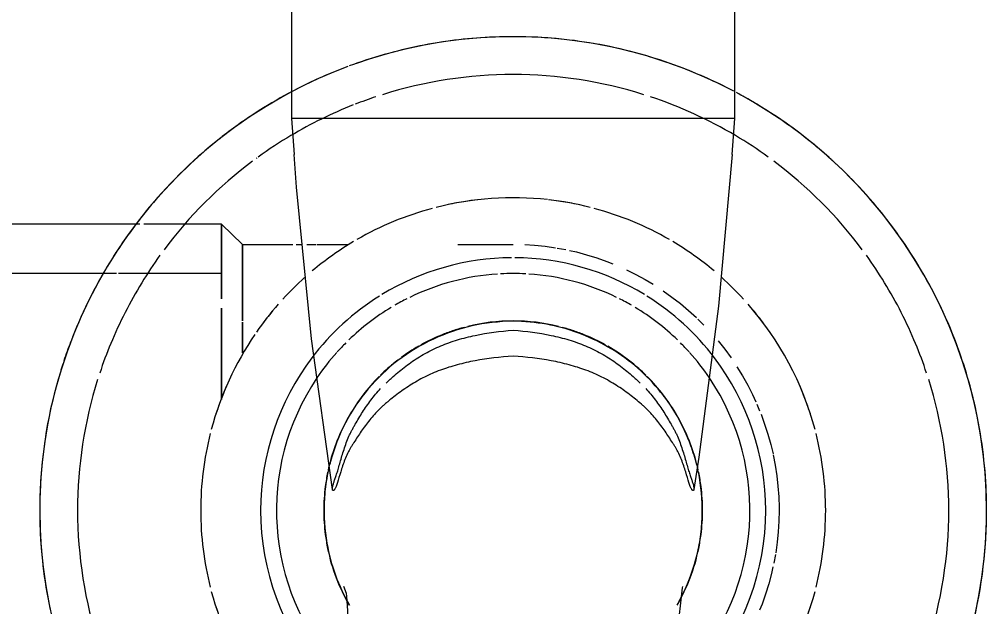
# Model space of a CAD drawing. Header units: metres. Extents: x -24.8 to 3.4, y -2.1 to 25.8.
# Drawn here: x -7.8987 to -7.8476, y 0.2949 to 0.3259 of the extents above; entities that cross this region are included whole.
import ezdxf

# ---------------------------------------------------------------- set-up
doc = ezdxf.new("R2010")
doc.units = ezdxf.units.M
for name, color, linetype, lineweight in [('A-ANNO-DIMS', 7, 'Continuous', 5), ('A-ANNO-DIMS-25', 7, 'Continuous', 5), ('P-PIPE', 7, 'Continuous', 5), ('P-SANR-FIXT', 7, 'Continuous', 5)]:
    doc.layers.add(name, color=color, linetype=linetype, lineweight=lineweight)
doc.styles.add('Century Gothic_4', font='GOTHIC.TTF', dxfattribs={"height": 0.025})
doc.dimstyles.new('Setores_1_mm_1', dxfattribs={"dimscale": 0.3048, "dimtxt": 0.02610420674293815, "dimasz": 0.2604166666666666, "dimexe": 0.1968503937007874, "dimexo": 0.1230314960629921, "dimgap": 0.1435367454068242, "dimtad": 1, "dimrnd": 0.01, "dimzin": 0, "dimdsep": 46, "dimtxsty": 'Century Gothic_4', "dimblk1": 'OBLIQUE', "dimblk2": 'OBLIQUE', "dimsah": 1, "dimcen": 0.09, "dimazin": 0, "dimtfac": 1, "dimtdec": 4, "dimtix": 1, "dimtmove": 0, "dimatfit": 3, "dimfxl": 1, "dimtvp": 1, "dimtolj": 1, "dimtzin": 0, "dimarcsym": 2})

# ---------------------------------------------------------------- blocks, each defined once
blk = doc.blocks.new('Joelho 45_90 - Agua Fria_Soldavel - MEP - Tigre - Standard-V52-AA')
at = {"layer": 'P-PIPE'}
for p, q in [((33.40249645895919, 0.3165000000000009), (33.39849645895919, 0.3165000000000009)), ((33.39849645895919, 0.3165000000000003), (33.39849645895919, 0.3000000000000009)), ((33.4038964589592, 0.3151000000000013), (33.4024964589592, 0.3165000000000009)), ((33.40249645895919, 0.3165000000000003), (33.40249645895919, 0.3000000000000009)), ((33.41229187287885, 0.3151000000000013), (33.4038964589592, 0.3151000000000013)), ((33.40389645895919, 0.3151000000000003), (33.40389645895919, 0.3000000000000003)), ((33.39849645895919, 0.3000000000000008), (33.39849645895919, 0.2835000000000009)), ((33.40249645895919, 0.3000000000000008), (33.40249645895919, 0.2835000000000009)), ((33.40389645895919, 0.3000000000000002), (33.40389645895919, 0.2849000000000009)), ((33.4024964589592, 0.2835000000000019), (33.4038964589592, 0.2849000000000016)), ((33.4038964589592, 0.2849000000000016), (33.41027749141438, 0.2849000000000016)), ((33.39849645895919, 0.2835000000000019), (33.40249645895919, 0.2835000000000019))]:
    blk.add_line(p, q, dxfattribs=at)
at = {"layer": 'P-PIPE', "color": 253, "true_color": 0xa6a6a6}
for p, q in [((33.4165964589592, 0.3151000000000013), (33.41249530549648, 0.3151000000000013)), ((33.4176964589592, 0.3140400000000019), (33.4165964589592, 0.3151000000000013)), ((33.41659645895918, 0.3151000000000004), (33.41659645895918, 0.3111630944115081)), ((33.41659645895918, 0.311163094411508), (33.41659645895918, 0.3151000000000004)), ((33.41769645895918, 0.3100080182862164), (33.41769645895918, 0.3140399999999998)), ((33.41769645895918, 0.3140400000000004), (33.41769645895918, 0.3100080182862168)), ((33.42053743038957, 0.3140400000000019), (33.4208686680124, 0.3140400000000019)), ((33.41659645895918, 0.3106773123959172), (33.41659645895918, 0.3058459505238715)), ((33.41659645895918, 0.3058459505238714), (33.41659645895918, 0.3106773123959172)), ((33.41769645895918, 0.3083207589948943), (33.41769645895918, 0.309927779207859)), ((33.41769645895918, 0.3099277792078595), (33.41769645895918, 0.3083207589948946)), ((33.44486837460636, 0.3056067269928647), (33.44501146515746, 0.3052594081115417)), ((33.44584019287917, 0.2976700955947283), (33.44575659371208, 0.297210682595639)), ((33.41659645895918, 0.2941540494761463), (33.41659645895918, 0.2893226876040837)), ((33.41659645895918, 0.2893226876040835), (33.41659645895918, 0.2941540494761463)), ((33.41769645895918, 0.2900722207921411), (33.41769645895918, 0.2916792410051038)), ((33.41769645895918, 0.291679241005106), (33.41769645895918, 0.2900722207921431)), ((33.41769645895918, 0.2895611332482277), (33.41769645895918, 0.2899919817138033)), ((33.41769645895918, 0.2899919817138058), (33.41769645895918, 0.2895611332482297)), ((33.41659645895918, 0.289096226991282), (33.41659645895918, 0.2877545298028175)), ((33.41659645895918, 0.2877545298028172), (33.41659645895918, 0.2890962269912818)), ((33.41171480421773, 0.2849000000000016), (33.41233786012734, 0.2849000000000016))]:
    blk.add_line(p, q, dxfattribs=at)
at = {"layer": 'P-PIPE', "color": 254, "true_color": 0xdfdfdf}
for p, q in [((33.42109560651711, 0.3140400000000019), (33.42158913169745, 0.3140400000000019)), ((33.42164834473367, 0.3140400000000019), (33.42219476077601, 0.3140400000000019)), ((33.43432636336448, 0.3138437339199677), (33.43478577636355, 0.3137601347528941)), ((33.43497443309803, 0.3137179474430641), (33.43533380383423, 0.3136375851669241)), ((33.43797664904872, 0.3127027133516092), (33.4384798385838, 0.3124534087158236)), ((33.44125421975367, 0.3105553524371401), (33.44166891604854, 0.3101766975908047)), ((33.44174673229557, 0.3100997169706829), (33.44206813847543, 0.3097817621992348)), ((33.44291357993046, 0.2911717459427833), (33.44255181139633, 0.2907422392055206)), ((33.41769645895918, 0.2881796621759977), (33.41769645895918, 0.2895611332482277)), ((33.41769645895918, 0.2895611332482297), (33.41769645895918, 0.2881796621759981)), ((33.41659645895918, 0.2876178168882043), (33.41659645895918, 0.2849000000000008)), ((33.41659645895918, 0.2869230164028554), (33.41659645895918, 0.287617816888204)), ((33.41659645895918, 0.2849000000000004), (33.41659645895918, 0.2869230164028554)), ((33.41667766712655, 0.2849782551430873), (33.41769548120808, 0.2859590578034668)), ((33.41281064076404, 0.2849000000000016), (33.41632092354955, 0.2849000000000016))]:
    blk.add_line(p, q, dxfattribs=at)
at = {"layer": 'P-PIPE', "color": 7, "true_color": 0xf3f3f3}
for p, q in [((33.43197801401805, 0.3140400000000019), (33.43199562555849, 0.3140400000000019)), ((33.44248324425769, 0.2906671456510027), (33.44217315655, 0.2903275429106498)), ((33.44209617592989, 0.2902497266636411), (33.44177822115843, 0.2899283204837717)), ((33.44174717753641, 0.2898993541456885), (33.44144756814988, 0.2896197931209504)), ((33.41769645895918, 0.2859600000000001), (33.41769645895918, 0.2881645454463929)), ((33.41769645895918, 0.2881645454463934), (33.41769645895918, 0.2859600000000003)), ((33.41892077521374, 0.2859600000000009), (33.41842253409374, 0.2859600000000009)), ((33.41946459408683, 0.2859600000000009), (33.41905638861263, 0.2859600000000009)), ((33.42012698910267, 0.2859600000000009), (33.41973754483029, 0.2859600000000009)), ((33.42068857188145, 0.2859600000000009), (33.42035749381651, 0.2859600000000009))]:
    blk.add_line(p, q, dxfattribs=at)
at = {"layer": 'P-PIPE', "color": 7, "true_color": 0xfafafa}
for p, q in [((33.44050217395847, 0.2888297532546922), (33.44004867956366, 0.288498550381054)), ((33.43760318595206, 0.2871280843528456), (33.43725586707073, 0.2869849938017429)), ((33.43806891135162, 0.2873421248521644), (33.43771785029961, 0.2871807823895586)), ((33.43602194050243, 0.28654945732154), (33.43548084230039, 0.2863992399943412)), ((33.43432623830001, 0.2861556916078781), (33.43401847304698, 0.2861089267291881)), ((33.43545559494349, 0.2863933072819701), (33.4349752119244, 0.2862804251973227)), ((33.42881574883734, 0.2859600000000009), (33.42844728088591, 0.2859600000000009)), ((33.42916642829694, 0.2859600000000009), (33.42886435600096, 0.2859600000000009)), ((33.43256191639626, 0.2859735682612938), (33.43214803644269, 0.2859608182479726))]:
    blk.add_line(p, q, dxfattribs=at)
at = {"layer": 'P-PIPE', "color": 7, "true_color": 0xfdfdfd}
blk.add_line((33.43198502048444, 0.2859600000000009), (33.43195072335933, 0.2859600000000009), dxfattribs=at)
at = {"layer": 'P-PIPE', "color": 253, "true_color": 0xa6a6a6, "flags": 128}
for points in [[(33.4176964589592, 0.3140400000000019), (33.41826830643807, 0.3140400000000019), (33.41883923908296, 0.3140400000000019), (33.41940834352343, 0.3140400000000019), (33.41997470931378, 0.3140400000000019), (33.42035749381652, 0.3140400000000019)], [(33.44281763281894, 0.3089456020645509), (33.4431667057045, 0.3085057149992758), (33.44349790857814, 0.3080522206044577)], [(33.4438107115859, 0.3075858443743896), (33.44410461430969, 0.307107332411549), (33.44437914656786, 0.306617450233002), (33.44463386916735, 0.3061169815457256), (33.44481567656964, 0.3057213913404069)], [(33.44508228772618, 0.3050875028728532), (33.44527526631147, 0.3045601398335225), (33.44544700163765, 0.3040254815432346), (33.44559721896486, 0.3034843833412013), (33.44571603376188, 0.3029787529651964)], [(33.44572567797739, 0.3029377108691164), (33.44583217316823, 0.3023863386863209), (33.44591653416781, 0.3018311488706862), (33.4459786260165, 0.3012730296074803), (33.44601834938062, 0.3007128737684684), (33.44603564071123, 0.3001515774835013), (33.4460364589592, 0.3000000000000025)], [(33.4460364589592, 0.3000000000000025), (33.44602522845672, 0.2994385497480208), (33.44599155491569, 0.2988779976966738), (33.44593549220659, 0.298319240609666), (33.44585713001779, 0.2977631723791377)], [(33.44571440640226, 0.2970220258611714), (33.44563404412612, 0.2966626551249633), (33.44548967731308, 0.2961199666941629), (33.44532372422907, 0.2955834854889506), (33.44513645036363, 0.2950540697648206), (33.44501126161597, 0.2947406377158679)], [(33.44469917231081, 0.294019809910475), (33.44444986767502, 0.2935166203754003), (33.44418064024187, 0.2930238028646745), (33.44389192071782, 0.292542145781191), (33.4436241203072, 0.2921333953123119)], [(33.44358417099253, 0.2920724196735363), (33.44325788339989, 0.2916153760032738), (33.44297645730596, 0.2912527625353373)]]:
    blk.add_lwpolyline(points, dxfattribs=at)
at = {"layer": 'P-PIPE', "color": 254, "true_color": 0xdfdfdf, "flags": 128}
for points in [[(33.42220678325049, 0.3140400000000019), (33.42273398049503, 0.3140400000000019), (33.42326514125421, 0.3140400000000019)], [(33.42907356212572, 0.3140400000000019), (33.4294108983859, 0.3140400000000019), (33.42970928232265, 0.3140400000000019)], [(33.42972949404194, 0.3140400000000019), (33.43002883940877, 0.3140400000000019), (33.43030845559765, 0.3140400000000019), (33.43056789528232, 0.3140400000000019), (33.43080674341463, 0.3140400000000019), (33.43102461788853, 0.3140400000000019), (33.43122117015132, 0.3140400000000019), (33.43139608576134, 0.3140400000000019), (33.43154908489088, 0.3140400000000019), (33.43167992277402, 0.3140400000000019), (33.43178839009803, 0.3140400000000019), (33.43187431333834, 0.3140400000000019), (33.43193755503609, 0.3140400000000019), (33.43197801401805, 0.3140400000000019)], [(33.43261626622532, 0.3140252638689096), (33.43311846126252, 0.313995095956491), (33.43367721834953, 0.3139390332473894), (33.43423328658006, 0.3138606710585956)], [(33.43533380383423, 0.3136375851669241), (33.43587649226504, 0.3134932183538854), (33.43641297347025, 0.3133272652698777), (33.43694238919438, 0.3131399914044389), (33.43725582124334, 0.3130148026567718)], [(33.4384798385838, 0.3124534087158236), (33.43897265609452, 0.3121841812826761), (33.43938609253674, 0.3119363552319113)], [(33.43992403928566, 0.3115877120333331), (33.44038108295592, 0.311261424440698), (33.44082471301642, 0.3109171209712651), (33.44125421975367, 0.3105553524371401)]]:
    blk.add_lwpolyline(points, dxfattribs=at)
at = {"layer": 'P-PIPE', "color": 7, "true_color": 0xfafafa, "flags": 128}
for points in [[(33.43910379137075, 0.2878918446495049), (33.43861390919219, 0.2876173123913366), (33.43811344050492, 0.2873625897918425)], [(33.43708396183205, 0.2869141712330217), (33.43655659879272, 0.2867211926477292), (33.4362210265928, 0.286613404921887)], [(33.43385074264936, 0.2860834401233389), (33.43382760782988, 0.286079924791391), (33.43326948856668, 0.2860178329426926), (33.43270933272766, 0.2859781095785843)], [(33.42335010278751, 0.2859600000000009), (33.42287817484821, 0.2859600000000009), (33.42234104582667, 0.2859600000000009)], [(33.43195072335933, 0.2859600000000009), (33.4318936224519, 0.2859600000000009), (33.43181380911147, 0.2859600000000009), (33.43171141102233, 0.2859600000000009), (33.43158659199958, 0.2859600000000009), (33.43143955172704, 0.2859600000000009), (33.43127052543777, 0.2859600000000009), (33.43107978353779, 0.2859600000000009), (33.43086763117343, 0.2859600000000009), (33.43063440774324, 0.2859600000000009), (33.43038048635494, 0.2859600000000009), (33.43010627322858, 0.2859600000000009)]]:
    blk.add_lwpolyline(points, dxfattribs=at)
at = {"layer": 'P-PIPE', "color": 7, "true_color": 0xf3f3f3, "flags": 128}
blk.add_lwpolyline([(33.41819230941513, 0.2859600000000009), (33.41785084343313, 0.2859600000000009), (33.4176964589592, 0.2859600000000009)], dxfattribs=at)
at = {"layer": 'P-PIPE', "color": 254, "true_color": 0xdfdfdf}
for centre, radius, start, end in [((33.43199645895918, 0.3000000000000003), 0.0165000000000053, 83.66594450311757, 104.2394627103913), ((33.43199645895918, 0.3000000000000003), 0.01650000000000641, 100.4464161292395, 102.0250359196087), ((33.43199645895918, 0.3000000000000003), 0.01649999999999557, 96.64674079443084, 99.9999999999944), ((33.43199645895918, 0.3000000000000003), 0.01649999999999801, 75.76053728950019, 83.48690725236253), ((33.43199645895918, 0.3000000000000003), 0.01650000000000416, 79.99999999998641, 83.35482125005598), ((33.43199645895918, 0.3000000000000003), 0.01649999999999704, 77.98016372325841, 79.5665707820236), ((33.43199645895918, 0.3000000000000003), 0.01650000000000682, 105.0000000000137, 120.0000000000013), ((33.43199645895918, 0.3000000000000003), 0.01650000000000603, 60.00000000001878, 75.00000000000942), ((33.43199645895918, 0.3000000000000003), 0.01650000000000299, 120.6973592056925, 130.0099639774311), ((33.43199645895918, 0.3000000000000003), 0.01649999999999568, 49.99003598075515, 59.30264069153392), ((33.43199645895919, 0.3000000000000003), 0.01250000000000281, 93.75666704361177, 115.9067604598591), ((33.43199645895919, 0.3000000000000003), 0.01250000000000054, 90, 93.06386435282086), ((33.43199645895919, 0.3000000000000003), 0.01249999999999574, 86.93613564711212, 89.99999999999942), ((33.43199645895919, 0.3000000000000003), 0.01250000000000058, 64.09323954006547, 86.2433329563223), ((33.43199645895919, 0.3000000000000003), 0.01250000000000297, 116.6471609450058, 119.9999999999999), ((33.43199645895919, 0.3000000000000003), 0.01249999999999788, 59.99999999999009, 63.35283905498556), ((33.43199645895919, 0.3000000000000003), 0.01249999999999971, 120.9824350506172, 133.9742897563534), ((33.43199645895919, 0.3000000000000003), 0.01249999999999675, 46.02571024360289, 59.01756482299037), ((33.43199645895919, 0.3000000000000003), 0.01250000000000231, 134.9999999999906, 137.9889315296327), ((33.43199645895919, 0.3000000000000003), 0.01249999999999809, 42.01106847029553, 44.99999999999973), ((33.43199645895919, 0.3000000000000003), 0.01249999999999726, 138.1360509050029, 145.988696248399), ((33.43199645895919, 0.3000000000000003), 0.01250000000000501, 34.0113037474994, 41.86394917512557), ((33.43199645895919, 0.3000000000000003), 0.01250000000000118, 222.1360831662373, 224.4528378575899), ((33.43199645895919, 0.3000000000000003), 0.01250000000000213, 315.5471621422578, 317.8639168338021), ((33.43199645895918, 0.3000000000000009), 0.01650000000000149, 320.8724582963186, 323.3396793054142), ((33.43199645895918, 0.3000000000000003), 0.01649999999999611, 217.7189238219201, 219.0997700098823), ((33.43199645895918, 0.3000000000000009), 0.01649999999999595, 217.8997401072857, 219.1127801004623)]:
    blk.add_arc(centre, radius, start, end, dxfattribs=at)
at = {"layer": 'P-PIPE', "color": 253, "true_color": 0xa6a6a6}
for centre, radius, start, end in [((33.43199645895918, 0.3000000000000003), 0.01650000000000468, 131.8889202514528, 137.4704836590321), ((33.43199645895918, 0.3000000000000003), 0.01649999999999952, 42.52951634097535, 48.11107973648608), ((33.43199645895918, 0.3000000000000003), 0.01650000000000388, 138.7406434177495, 145.2651541826437), ((33.43199645895918, 0.3000000000000003), 0.0164999999999983, 139.999999999995, 143.3543029658893), ((33.43199645895918, 0.3000000000000003), 0.01649999999999309, 15.00000000000157, 41.25935658220011), ((33.43199645895918, 0.3000000000000003), 0.01650000000000303, 36.64726626152434, 39.99999999999716), ((33.43199645895918, 0.3000000000000003), 0.01650000000000792, 145.7459637293883, 164.9999999999978), ((33.43199645895919, 0.3000000000000003), 0.01249999999999812, 145.9886962483972, 222.0166726825062), ((33.43199645895919, 0.3000000000000003), 0.01249999999999812, 317.9833273175557, 34.01130374748477), ((33.43199645895918, 0.3000000000000003), 0.01649999999999276, 156.6462177171278, 159.3715752012262), ((33.43199645895918, 0.3000000000000003), 0.01650000000000147, 20.64338170028323, 23.35533713071671), ((33.43199645895918, 0.3000000000000003), 0.01650000000000223, 159.9999999999989, 162.0233032420586), ((33.43199645895918, 0.3000000000000003), 0.01649999999999957, 17.97931967271805, 19.99999999999822), ((33.43199645895918, 0.3000000000000003), 0.01650000000000151, 165.760537289485, 179.9999999999998), ((33.43199645895918, 0.3000000000000003), 0.01649999999999352, 359.9999999999994, 14.23946271045893), ((33.43199645895918, 0.3000000000000003), 0.01650000000000773, 180.0000000000004, 194.2394627104658), ((33.43199645895918, 0.3000000000000003), 0.01649999999999102, 345.760537289591, 359.9999999999992), ((33.43199645895918, 0.3000000000000003), 0.01650000000000498, 194.9999999999994, 214.2540362706084), ((33.43199645895918, 0.3000000000000003), 0.01649999999998492, 323.3084492250118, 345.0000000000047), ((33.43199645895918, 0.3000000000000009), 0.016500000000002, 197.9766967579425, 200.000000000002), ((33.43199645895918, 0.3000000000000009), 0.01650000000000134, 339.9999999999986, 342.0206803272642), ((33.43199645895918, 0.3000000000000009), 0.01649999999999443, 200.6284247987232, 203.3537822828753), ((33.43199645895918, 0.3000000000000009), 0.01649999999999422, 336.6446628692743, 339.3566182997686), ((33.43199645895918, 0.3000000000000003), 0.0165000000000037, 214.734845817306, 216.6915507749978)]:
    blk.add_arc(centre, radius, start, end, dxfattribs=at)
at = {"layer": 'P-PIPE', "color": 7, "true_color": 0xf3f3f3}
for centre, radius, start, end in [((33.43199645895919, 0.3000000000000003), 0.01249999999999666, 226.1152426320847, 233.2373554509434), ((33.43199645895919, 0.3000000000000003), 0.01250000000000015, 306.7644566966172, 313.8847573628382), ((33.43199645895918, 0.3000000000000003), 0.01650000000000519, 221.2593565821869, 224.4493131726637), ((33.43199645895918, 0.3000000000000003), 0.01649999999999109, 313.4645109525626, 318.7406434178667), ((33.43199645895918, 0.3000000000000003), 0.01650000000000451, 224.999999999991, 226.5354890474518), ((33.43199645895918, 0.3000000000000003), 0.01650000000000734, 226.9621057190153, 228.5346232736026), ((33.43199645895918, 0.3000000000000003), 0.01649999999999615, 311.4721768040975, 313.0378942784958)]:
    blk.add_arc(centre, radius, start, end, dxfattribs=at)
at = {"layer": 'P-PIPE', "color": 7, "true_color": 0xfafafa}
for centre, radius, start, end in [((33.43199645895919, 0.3000000000000003), 0.01249999999999849, 233.2373554509474, 235.7230782671008), ((33.43199645895919, 0.3000000000000003), 0.01249999999999681, 236.2245998028882, 239.9999999999878), ((33.43199645895919, 0.3000000000000003), 0.0125000000000029, 299.9999999999997, 306.7644566966111), ((33.43199645895919, 0.3000000000000003), 0.01249999999999784, 297.2063154730459, 299.1166088168757), ((33.43199645895919, 0.3000000000000003), 0.01250000000000429, 244.0896678036624, 248.0629142058178), ((33.43199645895919, 0.3000000000000003), 0.01250000000000532, 291.9370857942172, 295.9103321964359), ((33.43199645895919, 0.3000000000000003), 0.01249999999999727, 248.8623541796533, 255.0000000000017), ((33.43199645895919, 0.3000000000000003), 0.01249999999999818, 284.9999999999965, 291.1376458179662), ((33.43199645895919, 0.3000000000000003), 0.01249999999999996, 256.005828638717, 258.0806150056916), ((33.43199645895919, 0.3000000000000003), 0.01249999999999894, 258.5795550755515, 261.3798156742999), ((33.43199645895919, 0.3000000000000003), 0.01250000000000347, 261.4484492120973, 265.3630028462251), ((33.43199645895919, 0.3000000000000003), 0.01249999999999847, 274.6377307134105, 278.5515507819108), ((33.43199645895919, 0.3000000000000003), 0.01250000000000562, 278.6204455221999, 283.9941713603681), ((33.43199645895918, 0.3000000000000003), 0.01650000000000299, 229.7573526448014, 238.2602028269336), ((33.43199645895919, 0.3000000000000003), 0.01250000000000284, 266.2259941677397, 269.9999999999996), ((33.43199645895919, 0.3000000000000003), 0.01250000000000215, 270.0046520866072, 273.774005832325), ((33.43199645895918, 0.3000000000000003), 0.01649999999998935, 306.4832923300174, 310.7005045667377), ((33.43199645895918, 0.3000000000000003), 0.01649999999999988, 299.99999999999, 304.7348458173313), ((33.43199645895918, 0.3000000000000003), 0.01649999999999934, 241.7698932882712, 248.2078982312268), ((33.43199645895918, 0.3000000000000003), 0.01649999999999482, 292.7926946493519, 298.230106711819), ((33.43199645895918, 0.3000000000000003), 0.01650000000000156, 249.9799034672253, 254.9999999999813), ((33.43199645895918, 0.3000000000000003), 0.01649999999999125, 285.0000000000031, 290.0201045043727), ((33.43199645895918, 0.3000000000000003), 0.01649999999999056, 256.3860640343844, 258.1193587381529), ((33.43199645895918, 0.3000000000000009), 0.01649999999999557, 258.0773771844363, 260.0000000000053), ((33.43199645895918, 0.3000000000000003), 0.01649999999999536, 258.1326916146517, 263.0212177853245), ((33.43199645895918, 0.3000000000000009), 0.01650000000000081, 260.0606445024828, 262.8784923290004), ((33.43199645895918, 0.3000000000000003), 0.01649999999998726, 263.6659445032347, 266.0245992905492), ((33.43199645895918, 0.3000000000000003), 0.01649999999999126, 273.9717368150103, 276.3340554968627), ((33.43199645895918, 0.3000000000000003), 0.0164999999999959, 276.9787827586331, 281.1470113795735), ((33.43199645895918, 0.3000000000000009), 0.01650000000000153, 277.0989742272716, 279.9321338330764), ((33.43199645895918, 0.3000000000000009), 0.0164999999999932, 280.0000000000197, 281.9084684522799), ((33.43199645895918, 0.3000000000000003), 0.01649999999999315, 282.507970939951, 283.6139359617048)]:
    blk.add_arc(centre, radius, start, end, dxfattribs=at)
at = {"layer": 'P-PIPE', "color": 7, "true_color": 0xfdfdfd}
for radius, start, end in [(0.01649999999999085, 266.0748483709433, 269.9999999973349), (0.01649999999999472, 270.1081782005978, 273.9214877346078)]:
    blk.add_arc((33.43199645895918, 0.3000000000000003), radius, start, end, dxfattribs=at)
blk = doc.blocks.new('Celite_One_Torneira de Parede para Tanque e Jardim_B5007CKCR3 - Torneira de parede - B5007CKCR3-765235-AA')
at = {"layer": 'P-SANR-FIXT'}
for p, q in [((33.42029703041629, 0.3413079747687848), (33.42029703041629, 0.3206774696246657)), ((33.44369588750212, 0.3206774696246656), (33.44369588750212, 0.3413079747687848)), ((33.42029703041629, 0.3206774696246657), (33.42042908051101, 0.3187890652909806)), ((33.43199645895918, 0.3206774696246676), (33.42029703041627, 0.3206774696246676)), ((33.44369588750211, 0.3206774696246676), (33.43199645895918, 0.3206774696246676)), ((33.4435638374074, 0.3187890652909807), (33.44369588750212, 0.3206774696246656))]:
    blk.add_line(p, q, dxfattribs=at)
at = {"layer": 'P-SANR-FIXT', "color": 253, "true_color": 0xa6a6a6}
for p, q in [((33.44011636607017, 0.3236445999862485), (33.4391643392, 0.3239503965072393)), ((33.41844673304573, 0.318585072710922), (33.41847739815647, 0.3186073908706324))]:
    blk.add_line(p, q, dxfattribs=at)
at = {"layer": 'P-SANR-FIXT', "color": 254, "true_color": 0xdfdfdf}
for p, q in [((33.43199645895918, 0.3206774696246676), (33.42029703041627, 0.3206774696246676)), ((33.44369588750211, 0.3206774696246676), (33.43199645895918, 0.3206774696246676))]:
    blk.add_line(p, q, dxfattribs=at)
at = {"layer": 'P-SANR-FIXT', "color": 253, "true_color": 0xa6a6a6, "flags": 128}
for points in [[(33.43026774774285, 0.3249401595329868), (33.42927179015321, 0.3248510800549604), (33.42828019145242, 0.3247222441501245), (33.42729453798688, 0.32455385792845), (33.42631640659187, 0.3243461907719621), (33.42534736206898, 0.3240995749038196), (33.4243889546827, 0.3238144048567984), (33.4237237137005, 0.3235871350173508)], [(33.4319964589592, 0.3249960588372826), (33.43126647090168, 0.3249893400760458), (33.43028676286455, 0.3249410959025935)], [(33.43893077318958, 0.3240152380862347), (33.43820084525051, 0.3242178775029642), (33.43722742560649, 0.3244466150608913), (33.43624563753171, 0.3246362432497198), (33.43525705167766, 0.3247864587048017), (33.43426324957081, 0.3248970211134501), (33.43326582108254, 0.3249677535993991), (33.43226636188566, 0.324998543005758)], [(33.42326762305453, 0.3234233844459277), (33.4225101648395, 0.3231302880197119), (33.42159278804552, 0.3227324356706505), (33.42069205490568, 0.3222982162738429), (33.42029703041628, 0.3220879187863657)], [(33.44343931540102, 0.3222221738218943), (33.44288852011612, 0.3225025110544211), (33.44197994719435, 0.3229200777193033), (33.44105540282111, 0.32330097714919), (33.44026920421791, 0.323588671740752)]]:
    blk.add_lwpolyline(points, dxfattribs=at)
at = {"layer": 'P-SANR-FIXT', "flags": 128}
for points in [[(33.42029703041628, 0.3220879187863657), (33.41980940640084, 0.3218283244876972), (33.41894625458034, 0.3213235120388321), (33.41810398030294, 0.3207845865194757), (33.41728393102782, 0.320212410095496), (33.41648741865888, 0.3196078981271188), (33.41571571744602, 0.3189720177045317), (33.41497006194653, 0.3183057861007636), (33.41425164505015, 0.3176102691442636), (33.41356161607067, 0.3168865795137875), (33.41290107890725, 0.3161358749583661), (33.41227109027847, 0.3153593564451518), (33.4116726580317, 0.3145582662381111), (33.41110673953091, 0.3137338859106863), (33.41057424012498, 0.3128875342955452), (33.41007601169935, 0.3120205653747239), (33.40961285131321, 0.3111343661135557), (33.4091854999244, 0.3102303542418087), (33.40879464120397, 0.3093099759856336), (33.40844090044249, 0.3083747037539057), (33.40812484354971, 0.3074260337826789), (33.40784697614925, 0.3064654837415361), (33.40760774276967, 0.3054945903056349), (33.40740752613335, 0.3045149066973644), (33.40724664654419, 0.3035280002015059), (33.40712536137521, 0.3025354496579229), (33.40704386465682, 0.3015388429357565), (33.40700228676638, 0.3005397743931597), (33.4069964589592, 0.3000000000000079)], [(33.4569964589592, 0.300000000000008), (33.45697646162572, 0.3009997333546738), (33.45691650161677, 0.3019978673492369), (33.45681667485555, 0.3029928051822325), (33.4566771410436, 0.3039829551653638), (33.45649812340523, 0.3049667332698847), (33.4562799083305, 0.3059425656606857), (33.45602284491697, 0.3069088912141119), (33.45572734441127, 0.307864164015412), (33.45539387955115, 0.3088068558318851), (33.45502298380927, 0.3097354585577247), (33.4546152505397, 0.3106484866266589), (33.45417133202869, 0.3115444793885454), (33.45369193845114, 0.3124220034461011), (33.45317783673454, 0.3132796549480314), (33.45262984933194, 0.3141160618348835), (33.45204885290631, 0.3149298860340681), (33.45143577692798, 0.3157198256004689), (33.45079160218772, 0.316484616799294), (33.45011735922772, 0.3172230361277717), (33.44941412669288, 0.3179339022724958), (33.44868302960523, 0.3186160779992798), (33.44792523756417, 0.3192684719724838), (33.44714196287529, 0.3198900405009173), (33.44633445861102, 0.3204797892075338), (33.4455040166059, 0.3210367746202054), (33.44465196539002, 0.3215601056810904), (33.44377966806355, 0.3220489451721327)], [(33.42245717870767, 0.3010951012032743), (33.4213476102689, 0.3090590628899602), (33.42055740289187, 0.3170610251598419), (33.42042908051102, 0.3187890652909807)], [(33.4435638374074, 0.3187890652909806), (33.44284263056043, 0.3107805892467374), (33.44180174697718, 0.3028073597107592), (33.44153573921074, 0.3010951012032743)], [(33.4069964589592, 0.3000000000000079), (33.40701645629268, 0.2990002666453444), (33.40707641630163, 0.298002132650779), (33.40717624306286, 0.2970071948177857), (33.40731577687481, 0.2960170448346522), (33.40749479451317, 0.2950332667301313), (33.4077130095879, 0.2940574343393281), (33.40797007300143, 0.2930911087859062), (33.40826557350714, 0.292135835984604), (33.40859903836726, 0.2911931441681309), (33.40896993410913, 0.2902645414422935), (33.40937766737871, 0.2893515133733593), (33.40982158588972, 0.2884555206114706), (33.41030097946726, 0.2875779965539149), (33.4106963518162, 0.2869184156228795)], [(33.45341867779342, 0.2871124657044709), (33.45391690621906, 0.2879794346252921), (33.45438006660519, 0.2888656338864603), (33.454807417994, 0.2897696457582095), (33.45519827671443, 0.2906900240143824), (33.45555201747592, 0.2916252962461103), (33.45586807436869, 0.2925739662173372), (33.45614594176915, 0.293534516258482), (33.45638517514873, 0.2945054096943811), (33.45658539178505, 0.2954850933026538), (33.45674627137421, 0.2964719997985123), (33.45686755654319, 0.2974645503420952), (33.45694905326158, 0.2984611570642595), (33.45699063115203, 0.2994602256068563), (33.4569964589592, 0.300000000000008)], [(33.42341848852311, 0.2910278161417985), (33.4233413793264, 0.2934037972168356), (33.42327443117306, 0.294695834483175), (33.42321215430405, 0.2954682205527345), (33.42319507270599, 0.2956183799485387), (33.42304760226986, 0.2959790354489549)], [(33.44094531564856, 0.2959790354489593), (33.44092240962673, 0.2959082685925194), (33.44065818369633, 0.2935601402183943), (33.44058369998803, 0.2913735076655586), (33.4405744293953, 0.2910278161417985)]]:
    blk.add_lwpolyline(points, dxfattribs=at)
at = {"layer": 'P-SANR-FIXT', "color": 254, "true_color": 0xdfdfdf}
for centre, radius, start, end in [((33.43199645895919, 0.3000000000000088), 0.02499999999999445, 92.8637152304567, 101.3630137556243), ((33.43199645895919, 0.3000000000000088), 0.02499999999999947, 83.80250100937651, 87.01496344822901), ((33.43199645895919, 0.3000000000000088), 0.02499999999999746, 73.78093553910392, 78.84321680116028), ((33.43199645895919, 0.3000000000000088), 0.02499999999999748, 111.1983247160355, 118.2640188432022), ((33.43199645895919, 0.3000000000000088), 0.02500000000000382, 65.80024060135314, 68.97635331783908), ((33.43199645895919, 0.3000000000000088), 0.02300000000000173, 72.5318609993093, 107.4681390006908), ((33.43199645895919, 0.3000000000000088), 0.0229999999999968, 108.369429425566, 111.2715937045482), ((33.43199645895919, 0.3000000000000088), 0.0229999999999969, 59.32505170042652, 71.63057057443395), ((33.43199645895919, 0.3000000000000088), 0.02499999999999748, 60.95877374929695, 61.73598115679646), ((33.43199645895919, 0.3000000000000088), 0.02299999999999706, 111.5308555119069, 120.6749482995562), ((33.43199645895919, 0.3000000000000088), 0.02500000000000298, 43.05458769601518, 47.78590720898295), ((33.43199645895919, 0.3000000000000088), 0.02299999999999841, 148.4999999999966, 157.4999999999998), ((33.43199645895919, 0.3000000000000088), 0.02300000000000292, 22.50000000000848, 31.50000000000083), ((33.43199645895911, 0.3000000000000005), 0.01000000000000304, 105.0000000000141, 108.6741334032288), ((33.43199645895911, 0.3000000000000005), 0.01000000000000512, 90, 103.8715764354592), ((33.43199645895911, 0.3000000000000005), 0.01000000000000038, 76.1284235635651, 89.99999999955217), ((33.43199645895911, 0.3000000000000005), 0.009999999999999017, 71.32586659757362, 75.00000000001958), ((33.43199645895911, 0.3000000000000005), 0.01000000000000138, 112.2482625010854, 119.1967643980253), ((33.43199645895911, 0.3000000000000005), 0.009999999999998685, 108.6741334031978, 112.2482625010531), ((33.43199645895911, 0.3000000000000005), 0.01000000000000802, 67.75173749531577, 71.32586659755381), ((33.43199645895911, 0.3000000000000005), 0.01000000000000614, 60.80323553593497, 67.75173749535617), ((33.43199645895911, 0.3000000000000005), 0.009999999999999393, 120.0000000000143, 126.1254102330193), ((33.43199645895911, 0.3000000000000005), 0.009999999999998663, 52.5240767527028, 60.0000000000192), ((33.43199645895911, 0.3000000000000005), 0.01000000000000182, 131.5509983942777, 134.5135003066634), ((33.43199645895911, 0.3000000000000005), 0.01000000000000243, 127.4759232507356, 131.5509983942443), ((33.43199645895911, 0.3000000000000005), 0.0100000000000043, 48.44900160240091, 52.52407675273628), ((33.43199645895911, 0.3000000000000005), 0.01000000000000218, 45.48649964347623, 48.44900160243562), ((33.43199645895911, 0.3000000000000005), 0.009999999999998474, 135, 149.9999999999979), ((33.43199645895911, 0.3000000000000005), 0.009999999999999393, 30.0000000000047, 45.00000000000257), ((33.43199645895919, 0.3000000000000088), 0.02300000000000324, 162.5318609993153, 180), ((33.43199645895919, 0.3000000000000088), 0.02300000000000173, 5.531399446024897e-13, 17.46813900068885), ((33.43199645895911, 0.3000000000000005), 0.01000000000000677, 150.0535528649575, 164.7021781813363), ((33.43199645895911, 0.3000000000000005), 0.009999999999999015, 15.29782181504605, 29.94644713506383), ((33.43199645895911, 0.3000000000000005), 0.009999999999999435, 164.9999999999938, 167.6237025654741), ((33.43199645895911, 0.3000000000000005), 0.01000000000000304, 12.37629743452204, 15.00000000000133), ((33.43199645895911, 0.3000000000000005), 0.009999999999999953, 172.7253447029833, 180.0000000000001), ((33.43199645895911, 0.3000000000000005), 0.009999999999999228, 3.18055468146164e-13, 7.274655289846601), ((33.43199645895919, 0.3000000000000088), 0.02299999999999958, 179.9999999999999, 197.9999999999995), ((33.43199645895911, 0.3000000000000005), 0.009999999999995127, 179.9999999999999, 187.2809239416954), ((33.43199645895911, 0.3000000000000005), 0.01000000000000001, 352.7190760655222, 359.9999999999994), ((33.43199645895919, 0.3000000000000088), 0.02299999999999613, 342.0000000000024, 0), ((33.43199645895911, 0.3000000000000005), 0.01000000000000042, 191.6273263037555, 209.9735919595136), ((33.43199645895911, 0.3000000000000005), 0.01000000000000405, 330.0264080404769, 348.3726736921626)]:
    blk.add_arc(centre, radius, start, end, dxfattribs=at)
at = {"layer": 'P-SANR-FIXT', "color": 253, "true_color": 0xa6a6a6}
for centre, radius, start, end in [((33.43199645895919, 0.3000000000000088), 0.02500000000000741, 87.01496344822995, 92.86371523045521), ((33.43199645895919, 0.3000000000000088), 0.02500000000000045, 101.3630137556217, 110.2455016500902), ((33.43199645895919, 0.3000000000000088), 0.02500000000000007, 68.9763533178362, 73.73000200174154), ((33.43199645895919, 0.3000000000000088), 0.02499999999999734, 118.2640188432024, 123.0327294309667), ((33.43199645895919, 0.3000000000000088), 0.02500000000000457, 55.78956790762864, 60.95877374930387), ((33.43199645895919, 0.3000000000000088), 0.02300000000000076, 120.6749482995522, 125.8236194182421), ((33.43199645895919, 0.3000000000000088), 0.02300000000000069, 54.17638058175757, 59.32505170043069), ((33.43199645895919, 0.3000000000000088), 0.02499999999999606, 128.5826214961444, 140.9989954715404), ((33.43199645895919, 0.3000000000000088), 0.02500000000000017, 47.78590720897981, 50.93670256005019), ((33.43199645895919, 0.3000000000000088), 0.0230000000000051, 126.7393563995633, 143.2606436004224), ((33.43199645895919, 0.3000000000000088), 0.0229999999999994, 36.73935639958189, 53.26064360041593), ((33.43199645895919, 0.3000000000000088), 0.02500000000000497, 146.6198174771219, 153.0254239172515), ((33.43199645895919, 0.3000000000000088), 0.02299999999999686, 144.1763805817475, 148.4999999999982), ((33.43199645895919, 0.3000000000000087), 0.01333402012396773, 90.38291274579176, 121.336010292994), ((33.43199645895919, 0.3000000000000087), 0.01333402012396337, 58.66398957015557, 89.6170872542081), ((33.43199645895919, 0.3000000000000088), 0.02300000000000076, 31.49999999999843, 35.82361941824719), ((33.43199645895919, 0.3000000000000088), 0.02499999999999458, 21.13926694065161, 32.71237036335187), ((33.43199645895919, 0.3000000000000088), 0.02499999999999794, 153.2727052341313, 158.5464014049058), ((33.43199645895919, 0.3000000000000087), 0.01333402012396719, 121.9546375718165, 142.8855375795522), ((33.43199645895919, 0.3000000000000087), 0.01333402012397004, 37.11446241572398, 58.04536242821575), ((33.43199645895911, 0.3000000000000005), 0.01000000000000859, 108.6741334032192, 112.2482625010709), ((33.43199645895911, 0.3000000000000005), 0.01000000000000226, 67.75173749534845, 71.32586659757926), ((33.43199645895919, 0.3000000000000088), 0.02499999999999238, 159.1835119933145, 161.6126116422456), ((33.43199645895919, 0.3000000000000088), 0.0229999999999969, 157.5000000000011, 161.6305705744197), ((33.43199645895919, 0.3000000000000088), 0.02299999999999841, 18.36942942558205, 22.50000000000456), ((33.43199645895911, 0.3000000000000005), 0.01000000000000505, 127.4759232507613, 131.5509983942686), ((33.43199645895911, 0.3000000000000005), 0.01000000000000277, 48.44900160243757, 52.52407675271426), ((33.43199645895919, 0.3000000000000088), 0.02500000000000464, 163.0136999627639, 177.8076363219457), ((33.43199645895919, 0.3000000000000088), 0.02499999999999555, 2.192363677630339, 12.553751117189), ((33.43199645895911, 0.3000000000000005), 0.01000000000000304, 164.999999999999, 167.623702565479), ((33.43199645895911, 0.3000000000000005), 0.009999999999999435, 12.37629743452592, 15.0000000000062), ((33.43199645895911, 0.3000000000000005), 0.009999999999993674, 168.3974149858403, 172.7253447029865), ((33.43199645895911, 0.3000000000000005), 0.01000000000000002, 7.274655289847166, 11.60258501824153), ((33.43199645895911, 0.3000000000000005), 0.01000000000000777, 172.7253447029865, 180), ((33.43199645895911, 0.3000000000000005), 0.009999999999998012, 359.9999999999993, 7.274655289857104), ((33.43199645895911, 0.3000000000000005), 0.01000000000000512, 180, 187.2809239416971), ((33.43199645895911, 0.3000000000000005), 0.009999999999997846, 352.7190760655217, 359.9999999999987), ((33.43199645895919, 0.3000000000000088), 0.02499999999999757, 182.1923636776394, 192.5537511171856), ((33.43199645895919, 0.3000000000000088), 0.02499999999999803, 343.0136999627577, 357.8076363219602), ((33.43199645895911, 0.3000000000000005), 0.00999999999999451, 187.2809239416949, 191.6273263037488), ((33.43199645895911, 0.3000000000000005), 0.01000000000000489, 348.3726736921616, 352.7190760655221), ((33.43199645895911, 0.3000000000000005), 0.0100000000000029, 191.6273263037498, 209.9735919594993), ((33.43199645895911, 0.3000000000000005), 0.009999999999994262, 330.0264080404801, 348.3726736921648)]:
    blk.add_arc(centre, radius, start, end, dxfattribs=at)
at = {"layer": 'P-SANR-FIXT', "color": 7, "true_color": 0xf3f3f3}
for centre, radius, start, end in [((33.43199645895919, 0.3000000000000088), 0.02500000000000034, 78.84321680116155, 83.80250100937673), ((33.43199645895919, 0.3000000000000088), 0.02499999999999688, 62.23936201349538, 65.80024060134723), ((33.43199645895911, 0.3000000000000005), 0.01000000000000631, 104.99999999997, 108.6741334031846), ((33.43199645895911, 0.3000000000000005), 0.01000000000000779, 76.12842356353529, 103.871576435416), ((33.43199645895911, 0.3000000000000005), 0.01000000000000487, 71.32586659754833, 74.99999999994903), ((33.43199645895911, 0.3000000000000005), 0.01000000000000099, 112.2482625010485, 119.1967643979908), ((33.43199645895911, 0.3000000000000005), 0.01000000000000495, 60.80323553589666, 67.75173749530958), ((33.43199645895911, 0.3000000000000005), 0.01000000000000313, 119.9999999999697, 126.1254102329759), ((33.43199645895911, 0.3000000000000005), 0.01000000000000555, 52.52407675273972, 60.00000000000012), ((33.43199645895911, 0.3000000000000005), 0.01000000000000075, 131.5509983942491, 134.5135003066356), ((33.43199645895911, 0.3000000000000005), 0.01000000000000217, 45.48649964344734, 48.44900160239496), ((33.43199645895911, 0.3000000000000005), 0.009999999999999393, 134.9999999999688, 149.9999999999954), ((33.43199645895911, 0.3000000000000005), 0.01000000000000852, 30.00000000000704, 45.00000000000011), ((33.43199645895911, 0.3000000000000005), 0.009999999999993873, 150.0535528649489, 164.7021781813214), ((33.43199645895911, 0.3000000000000005), 0.01000000000000061, 15.29782181503797, 29.94644713504806)]:
    blk.add_arc(centre, radius, start, end, dxfattribs=at)
at = {"layer": 'P-SANR-FIXT'}
for centre, radius, start, end in [((33.43199645895919, 0.3000000000000088), 0.02499999999999744, 123.157889529428, 128.5826214961428), ((33.43199645895919, 0.3000000000000088), 0.02500000000000268, 50.93670256005289, 55.78956790762656), ((33.43199645895919, 0.3000000000000088), 0.02499999999999614, 32.71237036335349, 43.0545876960074), ((33.43199645895919, 0.3000000000000088), 0.02500000000000183, 140.9989954715339, 146.6198174771253), ((33.43199645895919, 0.3000000000000088), 0.02499999999999769, 12.55375111719006, 21.13926694065399), ((33.43199645895919, 0.3000000000000087), 0.01333402012397045, 142.8855375795454, 180.0000000000001), ((33.43199645895919, 0.3000000000000087), 0.01333402012397245, 4.770586292646921e-13, 37.11446241572902), ((33.43199645895919, 0.3000000000000088), 0.02500000000000482, 161.9999999999934, 163.0136999627638), ((33.43199645895911, 0.3000000000000005), 0.01000000000000471, 168.3974149858361, 172.7253447029887), ((33.43199645895911, 0.3000000000000005), 0.009999999999999228, 7.274655289857972, 11.60258501821667), ((33.43199645895919, 0.3000000000000088), 0.02500000000000003, 177.8076363219461, 180.0000000000001), ((33.43199645895919, 0.3000000000000088), 0.02499999999999757, 3.816665617756071e-13, 2.192363677630517), ((33.43199645895919, 0.3000000000000088), 0.02499999999999858, 179.9999999999999, 182.1923636776395), ((33.43199645895919, 0.3000000000000087), 0.01333402012396789, 179.9999999999999, 220.3257298695254), ((33.43199645895919, 0.3000000000000087), 0.01333402012397045, 319.6742701306112, 0), ((33.43199645895919, 0.3000000000000088), 0.02499999999999727, 357.8076363219602, 359.9999999999994), ((33.43199645895911, 0.3000000000000005), 0.01000000000000218, 187.2809239416949, 191.6273263037489), ((33.43199645895911, 0.3000000000000005), 0.009999999999997091, 348.3726736921615, 352.7190760655222)]:
    blk.add_arc(centre, radius, start, end, dxfattribs=at)
at = {"layer": 'P-SANR-FIXT', "color": 253, "true_color": 0xa6a6a6}
for points, knots in [([(33.43199645895919, 0.3099863268254674), (33.43049020165419, 0.3099623650269115), (33.42840291297021, 0.3094953509518752), (33.42585688621326, 0.3079769267606687), (33.42429100542378, 0.3064628010679978), (33.42306890610323, 0.3046609516273553), (33.42251586545223, 0.303215275955069), (33.42231929322101, 0.3024591982369251), (33.42230477206875, 0.3024012271923725)], [-1, -1, -1, -1, -0.8611111111111112, -0.7916666666666667, -0.7222222222222222, -0.6527777777777777, -0.5833333333333333, -0.5775721406186665, -0.5775721406186665, -0.5775721406186665, -0.5775721406186665]), ([(33.4416869892373, 0.3024064920004621), (33.44160164471212, 0.3027466102269002), (33.44132697683531, 0.3036382517264651), (33.44069408389318, 0.3050187152624825), (33.43968114519745, 0.3064453380910072), (33.43844902881571, 0.307689015033503), (33.43701102865438, 0.3086779230668668), (33.43488844690403, 0.3096705475089472), (33.43320146480319, 0.3099671573866228), (33.43199645895919, 0.3099863268254673)], [-0.4224278593904143, -0.4224278593904143, -0.4224278593904143, -0.4224278593904143, -0.3888888888888888, -0.3333333333333333, -0.2777777777777778, -0.2222222222222222, -0.1666666666666667, -0.1111111111111111, 0, 0, 0, 0]), ([(33.42528439194224, 0.3067177134119263), (33.4253335276756, 0.3067642701843545), (33.42543336771147, 0.3068567895903273), (33.42563798559381, 0.3070425527033578), (33.42601013462811, 0.3073655513506754), (33.42658254004276, 0.3078131502102658), (33.42721137366164, 0.3082172634182156), (33.42774849800611, 0.3085004370221943), (33.42816852377469, 0.3086875631366136), (33.42860448311713, 0.3088519302978147), (33.42920447958156, 0.3090489489555184), (33.43030119222552, 0.3093303324298481), (33.43130874261966, 0.3094644268647738), (33.43199645895919, 0.309506021002611)], [-0.2222222222222222, -0.2222222222222222, -0.2222222222222222, -0.2222222222222222, -0.2152777777777778, -0.2083333333333333, -0.1944444444444444, -0.1666666666666667, -0.1388888888888889, -0.125, -0.1111111111111111, -0.09722222222222221, -0.08333333333333333, -0.05555555555555555, 0, 0, 0, 0]), ([(33.43199645895919, 0.3095060210026111), (33.43268417529871, 0.3094644268647739), (33.43369172569285, 0.3093303324298483), (33.43478843833681, 0.3090489489555184), (33.43538843480125, 0.3088519302978143), (33.43582439414369, 0.3086875631366136), (33.43624441991227, 0.3085004370221944), (33.43678154425674, 0.3082172634182155), (33.43741037787562, 0.307813150210266), (33.43798278329027, 0.3073655513506754), (33.43835493232456, 0.307042552703358), (33.4385595502069, 0.3068567895903273), (33.43865939024278, 0.3067642701843546), (33.43870852597615, 0.3067177134119263)], [-1, -1, -1, -1, -0.9444444444444444, -0.9166666666666666, -0.9027777777777777, -0.8888888888888888, -0.875, -0.861111111111111, -0.8333333333333333, -0.8055555555555556, -0.7916666666666667, -0.7847222222222223, -0.7777777777777778, -0.7777777777777778, -0.7777777777777778, -0.7777777777777778]), ([(33.42258561620493, 0.3011325366131624), (33.42257568004829, 0.3011160196628273), (33.42255635223981, 0.3010889020303165), (33.42252115954334, 0.3010517367329966), (33.42247054244633, 0.3010328655235504), (33.42244677765976, 0.3011048102448685), (33.42246468332891, 0.3012495333708735), (33.42249818234807, 0.3013892489848126), (33.42254133025543, 0.3015269979292291), (33.42258319501919, 0.3016480231972998), (33.42261787838309, 0.3017418589262931), (33.4226545193405, 0.3018449856028791), (33.42270506329341, 0.3020022019434606), (33.42279881492551, 0.3023183558908611), (33.42291972424189, 0.3027537341463977), (33.42306245459802, 0.3032182914476866), (33.42318323134974, 0.3035703571953391), (33.42329800301057, 0.3038572546318372), (33.42339986985652, 0.3040778901725327), (33.42348229536475, 0.3042360805187466), (33.4235691309658, 0.3043915105807891), (33.42368808652088, 0.3046024689402042), (33.42384427182657, 0.3048685831429423), (33.42404422267705, 0.3051899766126056), (33.42432925396736, 0.3056168859299161), (33.42464449642511, 0.3060356772014521), (33.42490850552868, 0.3063346180896935), (33.42499985529531, 0.3064321695388393)], [-0.5555555555555556, -0.5555555555555556, -0.5555555555555556, -0.5555555555555556, -0.5486111111111112, -0.5416666666666667, -0.5277777777777778, -0.5, -0.4861111111111111, -0.4722222222222222, -0.4583333333333333, -0.4513888888888888, -0.4444444444444444, -0.4375, -0.4305555555555555, -0.4166666666666666, -0.3888888888888888, -0.3749999999999999, -0.361111111111111, -0.3472222222222222, -0.3402777777777778, -0.3333333333333333, -0.3263888888888888, -0.3194444444444444, -0.3055555555555556, -0.2916666666666667, -0.2777777777777778, -0.25, -0.2361111111111111, -0.2361111111111111, -0.2361111111111111, -0.2361111111111111]), ([(33.43899306262307, 0.3064321695388394), (33.4390844123897, 0.3063346180896936), (33.43934842149326, 0.3060356772014522), (33.43966366395102, 0.3056168859299166), (33.43994869524133, 0.3051899766126058), (33.44014864609182, 0.3048685831429424), (33.4403048313975, 0.3046024689402044), (33.44042378695259, 0.3043915105807891), (33.44051062255364, 0.3042360805187467), (33.44059304806187, 0.3040778901725329), (33.44069491490782, 0.3038572546318373), (33.44080968656864, 0.3035703571953395), (33.44093046332036, 0.3032182914476867), (33.44107319367649, 0.3027537341463981), (33.44119410299288, 0.3023183558908611), (33.44128785462497, 0.3020022019434605), (33.44133839857788, 0.3018449856028793), (33.4413750395353, 0.3017418589262932), (33.44140972289919, 0.3016480231972999), (33.44145158766295, 0.3015269979292293), (33.44149473557031, 0.3013892489848125), (33.44152823458948, 0.3012495333708736), (33.44154614025862, 0.3011048102448682), (33.44152237547205, 0.3010328655235507), (33.44147175837505, 0.3010517367329967), (33.44143656567858, 0.3010889020303166), (33.4414172378701, 0.3011160196628274), (33.44140730171345, 0.3011325366131624)], [-0.7638888888888888, -0.7638888888888888, -0.7638888888888888, -0.7638888888888888, -0.75, -0.7222222222222222, -0.7083333333333333, -0.6944444444444444, -0.6805555555555556, -0.6736111111111112, -0.6666666666666666, -0.6597222222222221, -0.6527777777777777, -0.6388888888888888, -0.625, -0.6111111111111112, -0.5833333333333334, -0.5694444444444444, -0.5625, -0.5555555555555556, -0.5486111111111112, -0.5416666666666667, -0.5277777777777778, -0.5138888888888888, -0.5, -0.4722222222222222, -0.4583333333333333, -0.4513888888888888, -0.4444444444444444, -0.4444444444444444, -0.4444444444444444, -0.4444444444444444])]:
    blk.add_open_spline(points, degree=3, knots=knots, dxfattribs=at)
at = {"layer": 'P-SANR-FIXT'}
for points, knots in [([(33.43199645895919, 0.3081316203813188), (33.43130948317783, 0.3080983346534085), (33.43029939635367, 0.3079823971577262), (33.42903764043837, 0.3076931781349965), (33.42814169518654, 0.3074143313097314), (33.42730809844513, 0.3070521625643329), (33.42654287290072, 0.3066106619266942), (33.42596144286235, 0.3062026579736061), (33.4255834966561, 0.3059065981825351), (33.42537578024604, 0.3057358423513867), (33.42522378681259, 0.3056080934590587), (33.42507676006344, 0.3054781070576126), (33.424888571731, 0.3052985083308399), (33.42457780424544, 0.3049719348504981), (33.42426103052622, 0.3045773117145878), (33.42397502075342, 0.3041769688978083), (33.42377444477926, 0.3038775595183925), (33.42361773795943, 0.3036323179218294), (33.42349832969411, 0.3034398205957771), (33.42341118512721, 0.3032997720084698), (33.42332830957799, 0.3031563982513029), (33.42322568781568, 0.3029525445754812), (33.42311025763764, 0.3026837717555512), (33.42299027108464, 0.3023528343799206), (33.42285165963001, 0.301921576576005), (33.42274031524022, 0.3015359158263177), (33.42265886606649, 0.3012927143076098), (33.42261596917972, 0.3011880037323273), (33.42259555236159, 0.3011490535634976), (33.42258561620493, 0.3011325366131624)], [-1, -1, -1, -1, -0.9444444444444444, -0.9166666666666666, -0.8888888888888888, -0.861111111111111, -0.8333333333333333, -0.8055555555555556, -0.7916666666666667, -0.7847222222222223, -0.7777777777777778, -0.7708333333333333, -0.7638888888888888, -0.75, -0.7222222222222222, -0.7083333333333333, -0.6944444444444444, -0.6805555555555556, -0.6736111111111112, -0.6666666666666666, -0.6597222222222221, -0.6527777777777777, -0.6388888888888888, -0.625, -0.6111111111111112, -0.5833333333333334, -0.5694444444444444, -0.5625, -0.5555555555555556, -0.5555555555555556, -0.5555555555555556, -0.5555555555555556]), ([(33.44140730171345, 0.3011325366131624), (33.44139736555679, 0.3011490535634976), (33.44137694873866, 0.3011880037323275), (33.4413340518519, 0.3012927143076098), (33.44125260267816, 0.3015359158263187), (33.44114125828838, 0.3019215765759991), (33.44100264683374, 0.3023528343799305), (33.44088266028073, 0.3026837717555136), (33.44076723010275, 0.3029525445755913), (33.44066460834031, 0.3031563982511119), (33.44058173279146, 0.3032997720091994), (33.44049458822315, 0.3034398205930499), (33.4403751799649, 0.3036323179363105), (33.44021847309116, 0.3038775594016986), (33.44001789734007, 0.3041769693238673), (33.43973188646386, 0.3045773094558449), (33.43941511947059, 0.3049719489574645), (33.43910433823749, 0.3052984889870186), (33.43891617179077, 0.3054781409665712), (33.43872004652427, 0.3056512381496098), (33.4384632722039, 0.3058639599337398), (33.43803155667808, 0.3062028565779611), (33.43745001728711, 0.3066105944521378), (33.43668482690295, 0.3070521806424215), (33.43585122074362, 0.3074143264719331), (33.43495527800324, 0.3076931794081014), (33.43369352125078, 0.3079823963938633), (33.43268343474056, 0.3080983346534087), (33.43199645895919, 0.3081316203813187)], [-0.4444444444444444, -0.4444444444444444, -0.4444444444444444, -0.4444444444444444, -0.4375, -0.4305555555555555, -0.4166666666666666, -0.3888888888888888, -0.3749999999999999, -0.361111111111111, -0.3472222222222222, -0.3402777777777778, -0.3333333333333333, -0.3263888888888888, -0.3194444444444444, -0.3055555555555556, -0.2916666666666667, -0.2777777777777778, -0.25, -0.2361111111111111, -0.2291666666666667, -0.2222222222222222, -0.2083333333333333, -0.1944444444444444, -0.1666666666666667, -0.1388888888888889, -0.1111111111111111, -0.08333333333333333, -0.05555555555555555, 0, 0, 0, 0]), ([(33.42224576509424, 0.3021520608141174), (33.42219909726844, 0.3019428629955392), (33.42209300339682, 0.3013800886150493), (33.42196993881605, 0.30007559828735), (33.42207029855342, 0.2983957749532988), (33.42257150977938, 0.2965677791653696), (33.42305881151072, 0.2955070327914093), (33.42334901357044, 0.2950042460776143)], [-0.5693308475513534, -0.5693308475513534, -0.5693308475513534, -0.5693308475513534, -0.548611111111111, -0.5138888888888888, -0.4444444444444444, -0.3888888888888888, -0.3333333333333333, -0.3333333333333333, -0.3333333333333333, -0.3333333333333333]), ([(33.44075854039632, 0.2952094245508473), (33.44078964426331, 0.295266383620523), (33.44116296246177, 0.2959668196391338), (33.44158675743661, 0.2970702143087955), (33.44188612459251, 0.2984698400663213), (33.44202304778108, 0.2999206467007991), (33.44194863261691, 0.3011610475433151), (33.44177797317439, 0.3020144171984565), (33.44174660686652, 0.3021549791600361)], [-0.658968850423103, -0.658968850423103, -0.658968850423103, -0.658968850423103, -0.6527777777777777, -0.5833333333333333, -0.548611111111111, -0.5138888888888888, -0.4444444444444444, -0.4306691524486377, -0.4306691524486377, -0.4306691524486377, -0.4306691524486377])]:
    blk.add_open_spline(points, degree=3, knots=knots, dxfattribs=at)
blk = doc.blocks.new('DIMBLOCK35-AA')
at = {"layer": 'A-ANNO-DIMS-25', "lineweight": 25}
for p, q in [((-8.13897117524504, 0.3000000000000004), (-8.178658675245039, 0.3396875000000004)), ((-8.13897117524504, 0.3000000000000004), (-8.099283675245033, 0.2603125000000004)), ((-8.138971175245032, -1.082867129298394e-15), (-8.178658675245032, 0.03968749999999897)), ((-8.138971175245032, -1.082867129298394e-15), (-8.099283675245033, -0.03968750000000113))]:
    blk.add_line(p, q, dxfattribs=at)
at = {"layer": 'A-ANNO-DIMS-25'}
for p, q in [((-8.138971175245047, 0.3000000000000004), (-8.198971175245049, 0.3000000000000003)), ((-8.138971175245032, -1.082867129298394e-15), (-8.13897117524504, 0.3000000000000004)), ((-8.138971175245047, 0.3000000000000004), (-8.045583984209287, 0.3000000000000005)), ((-8.138971175245047, -1.393050587866138e-15), (-8.198971175245042, -1.451929565706915e-15)), ((-8.138971175245047, -1.393050587866138e-15), (-7.935083984209292, -1.1929727644826e-15))]:
    blk.add_line(p, q, dxfattribs=at)
at = {"layer": 'A-ANNO-DIMS-25', "color": 0, "insert": (-8.214765167540754, 0.09489111909824104), "char_height": 0.025, "width": 0.1322613141642199, "attachment_point": 1, "rotation": 90, "line_spacing_factor": 0.9845015114479526, "style": 'Century Gothic_4'}
blk.add_mtext('0,30 m', dxfattribs=at)
blk = doc.blocks.new('_Oblique')
at = {"color": 0, "linetype": 'ByBlock', "lineweight": -2}
blk.add_line((-0.5, -0.5), (0.5, 0.5), dxfattribs=at)

msp = doc.modelspace()

# ---------------------------------------------------------------- linework, layer by layer
at = {"layer": 'P-PIPE'}
msp.add_line((-7.893523333811657, 0.3124999999999987), (-8.008083984209271, 0.3124999999999987), dxfattribs=at)
at = {"layer": 'P-PIPE', "color": 253, "true_color": 0xa6a6a6}
msp.add_line((-7.887983984209278, 0.3124999999999987), (-7.893424295467938, 0.3124999999999987), dxfattribs=at)

# ---------------------------------------------------------------- block references
msp.add_blockref('Joelho 45_90 - Agua Fria_Soldavel - MEP - Tigre - Standard-V52-AA', (-41.30458044316848, 0), dxfattribs=at)
at = {"layer": 'P-SANR-FIXT'}
msp.add_blockref('Celite_One_Torneira de Parede para Tanque e Jardim_B5007CKCR3 - Torneira de parede - B5007CKCR3-765235-AA', (-41.30458044316848, 0), dxfattribs=at)

# ---------------------------------------------------------------- dimensions: what is measured, and where the dimension line sits
at = {"layer": 'A-ANNO-DIMS'}
dim = msp.add_linear_dim(base=(-8.13897117524505, 0.3000000000000005), p1=(-7.897583984209284, -1.156173403332115e-15), p2=(-8.008083984209286, 0.3000000000000005), angle=89.99999999999991, dimstyle='Setores_1_mm_1', override={"dimpost": '<>', "dimfxl": 0.319703378149186}, dxfattribs=at)
dim.commit()
dim.dimension.update_dxf_attribs({"geometry": 'DIMBLOCK35-AA', "text_midpoint": (-8.1958499992714, 0.150000000000002)})

doc.saveas('drawing.dxf')
